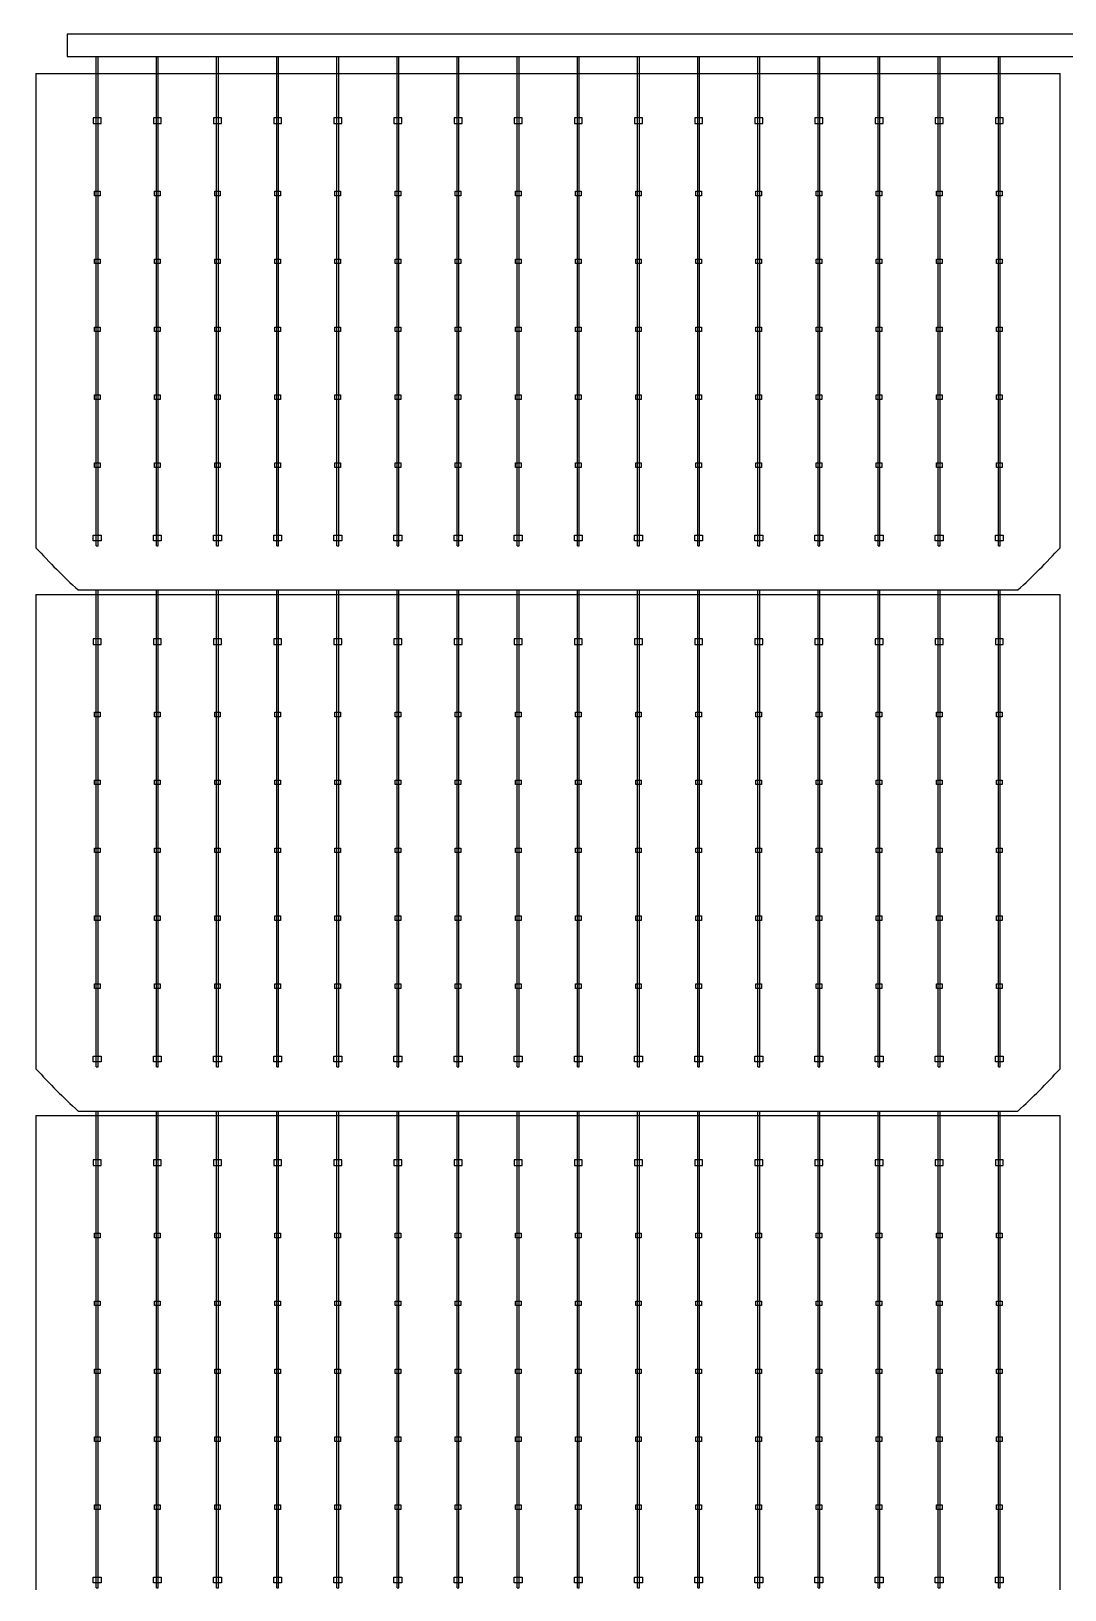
# Model space of a CAD drawing. Header units: millimetres. Extents: x 10297564 to 11610295, y -9287743 to -8409454.
# Drawn here: x 10669964 to 10671439, y -9190734 to -9188511 of the extents above; entities that cross this region are included whole.
import ezdxf

# ---------------------------------------------------------------- set-up
doc = ezdxf.new("R2010")
doc.units = ezdxf.units.MM
doc.header["$LTSCALE"] = 100
doc.layers.add('TEXTLINE', color=1, linetype='Continuous')

# ---------------------------------------------------------------- blocks, each defined once
blk = doc.blocks.new('635W')
for p, q in [((10686473.86, -10024273.24), (10686473.86, -10024186.24)), ((10686474.18, -10024273.24), (10686474.18, -10024186.24)), ((10686484.56, -10024273.24), (10686484.56, -10024186.24)), ((10686484.88, -10024273.24), (10686484.88, -10024186.24)), ((10686495.26, -10024273.24), (10686495.26, -10024186.24)), ((10686495.58, -10024273.24), (10686495.58, -10024186.24)), ((10686505.96, -10024273.24), (10686505.96, -10024186.24)), ((10686506.28, -10024273.24), (10686506.28, -10024186.24)), ((10686516.66, -10024273.24), (10686516.66, -10024186.24)), ((10686516.98, -10024273.24), (10686516.98, -10024186.24)), ((10686527.36, -10024273.24), (10686527.36, -10024186.24)), ((10686527.68, -10024273.24), (10686527.68, -10024186.24)), ((10686538.06, -10024273.24), (10686538.06, -10024186.24)), ((10686538.38, -10024273.24), (10686538.38, -10024186.24)), ((10686548.76, -10024273.24), (10686548.76, -10024186.24)), ((10686549.08, -10024273.24), (10686549.08, -10024186.24)), ((10686559.46, -10024273.24), (10686559.46, -10024186.24)), ((10686559.78, -10024273.24), (10686559.78, -10024186.24)), ((10686570.16, -10024273.24), (10686570.16, -10024186.24)), ((10686570.48, -10024273.24), (10686570.48, -10024186.24)), ((10686580.86, -10024273.24), (10686580.86, -10024186.24)), ((10686581.18, -10024273.24), (10686581.18, -10024186.24)), ((10686591.56, -10024273.24), (10686591.56, -10024186.24)), ((10686591.88, -10024273.24), (10686591.88, -10024186.24)), ((10686602.26, -10024273.24), (10686602.26, -10024186.24)), ((10686602.58, -10024273.24), (10686602.58, -10024186.24)), ((10686612.96, -10024273.24), (10686612.96, -10024186.24)), ((10686613.28, -10024273.24), (10686613.28, -10024186.24)), ((10686623.66, -10024273.24), (10686623.66, -10024186.24)), ((10686623.98, -10024273.24), (10686623.98, -10024186.24)), ((10686634.36, -10024273.24), (10686634.36, -10024186.24)), ((10686634.68, -10024273.24), (10686634.68, -10024186.24)), ((10686463.12, -10024189.24), (10686645.32, -10024189.24)), ((10686463.12, -10024281.91), (10686645.32, -10024281.91)), ((10686473.86, -10024365.91), (10686473.86, -10024281.11)), ((10686474.18, -10024365.91), (10686474.18, -10024281.11)), ((10686484.56, -10024365.91), (10686484.56, -10024281.11)), ((10686484.88, -10024365.91), (10686484.88, -10024281.11)), ((10686495.26, -10024365.91), (10686495.26, -10024281.11)), ((10686495.58, -10024365.91), (10686495.58, -10024281.11)), ((10686505.96, -10024365.91), (10686505.96, -10024281.11)), ((10686506.28, -10024365.91), (10686506.28, -10024281.11)), ((10686516.66, -10024365.91), (10686516.66, -10024281.11)), ((10686516.98, -10024365.91), (10686516.98, -10024281.11)), ((10686527.36, -10024365.91), (10686527.36, -10024281.11)), ((10686527.68, -10024365.91), (10686527.68, -10024281.11)), ((10686538.06, -10024365.91), (10686538.06, -10024281.11)), ((10686538.38, -10024365.91), (10686538.38, -10024281.11)), ((10686548.76, -10024365.91), (10686548.76, -10024281.11)), ((10686549.08, -10024365.91), (10686549.08, -10024281.11)), ((10686559.46, -10024365.91), (10686559.46, -10024281.11)), ((10686559.78, -10024365.91), (10686559.78, -10024281.11)), ((10686570.16, -10024365.91), (10686570.16, -10024281.11)), ((10686570.48, -10024365.91), (10686570.48, -10024281.11)), ((10686580.86, -10024365.91), (10686580.86, -10024281.11)), ((10686581.18, -10024365.91), (10686581.18, -10024281.11)), ((10686591.56, -10024365.91), (10686591.56, -10024281.11)), ((10686591.88, -10024365.91), (10686591.88, -10024281.11)), ((10686602.26, -10024365.91), (10686602.26, -10024281.11)), ((10686602.58, -10024365.91), (10686602.58, -10024281.11)), ((10686612.96, -10024365.91), (10686612.96, -10024281.11)), ((10686613.28, -10024365.91), (10686613.28, -10024281.11)), ((10686623.66, -10024365.91), (10686623.66, -10024281.11)), ((10686623.98, -10024365.91), (10686623.98, -10024281.11)), ((10686634.36, -10024365.91), (10686634.36, -10024281.11)), ((10686634.68, -10024365.91), (10686634.68, -10024281.11)), ((10686463.12, -10024374.59), (10686645.32, -10024374.59)), ((10686473.86, -10024458.59), (10686473.86, -10024373.78)), ((10686474.18, -10024458.59), (10686474.18, -10024373.78)), ((10686484.56, -10024458.59), (10686484.56, -10024373.78)), ((10686484.88, -10024458.59), (10686484.88, -10024373.78)), ((10686495.26, -10024458.59), (10686495.26, -10024373.78)), ((10686495.58, -10024458.59), (10686495.58, -10024373.78)), ((10686505.96, -10024458.59), (10686505.96, -10024373.78)), ((10686506.28, -10024458.59), (10686506.28, -10024373.78)), ((10686516.66, -10024458.59), (10686516.66, -10024373.78)), ((10686516.98, -10024458.59), (10686516.98, -10024373.78)), ((10686527.36, -10024458.59), (10686527.36, -10024373.78)), ((10686527.68, -10024458.59), (10686527.68, -10024373.78)), ((10686538.06, -10024458.59), (10686538.06, -10024373.78)), ((10686538.38, -10024458.59), (10686538.38, -10024373.78)), ((10686548.76, -10024458.59), (10686548.76, -10024373.78)), ((10686549.08, -10024458.59), (10686549.08, -10024373.78)), ((10686559.46, -10024458.59), (10686559.46, -10024373.78)), ((10686559.78, -10024458.59), (10686559.78, -10024373.78)), ((10686570.16, -10024458.59), (10686570.16, -10024373.78)), ((10686570.48, -10024458.59), (10686570.48, -10024373.78)), ((10686580.86, -10024458.59), (10686580.86, -10024373.78)), ((10686581.18, -10024458.59), (10686581.18, -10024373.78)), ((10686591.56, -10024458.59), (10686591.56, -10024373.78)), ((10686591.88, -10024458.59), (10686591.88, -10024373.78)), ((10686602.26, -10024458.59), (10686602.26, -10024373.78)), ((10686602.58, -10024458.59), (10686602.58, -10024373.78)), ((10686612.96, -10024458.59), (10686612.96, -10024373.78)), ((10686613.28, -10024458.59), (10686613.28, -10024373.78)), ((10686623.66, -10024458.59), (10686623.66, -10024373.78)), ((10686623.98, -10024458.59), (10686623.98, -10024373.78)), ((10686634.36, -10024458.59), (10686634.36, -10024373.78)), ((10686634.68, -10024458.59), (10686634.68, -10024373.78))]:
    blk.add_line(p, q)
for points in [[(10686823.67, -10024182.24), (10686468.67, -10024182.24), (10686468.67, -10024186.24), (10686823.67, -10024186.24)], [(10686474.72, -10024198.11), (10686474.72, -10024197.11), (10686473.32, -10024197.11), (10686473.32, -10024198.11)], [(10686485.42, -10024198.11), (10686485.42, -10024197.11), (10686484.02, -10024197.11), (10686484.02, -10024198.11)], [(10686496.12, -10024198.11), (10686496.12, -10024197.11), (10686494.72, -10024197.11), (10686494.72, -10024198.11)], [(10686506.82, -10024198.11), (10686506.82, -10024197.11), (10686505.42, -10024197.11), (10686505.42, -10024198.11)], [(10686517.52, -10024198.11), (10686517.52, -10024197.11), (10686516.12, -10024197.11), (10686516.12, -10024198.11)], [(10686528.22, -10024198.11), (10686528.22, -10024197.11), (10686526.82, -10024197.11), (10686526.82, -10024198.11)], [(10686538.92, -10024198.11), (10686538.92, -10024197.11), (10686537.52, -10024197.11), (10686537.52, -10024198.11)], [(10686549.62, -10024198.11), (10686549.62, -10024197.11), (10686548.22, -10024197.11), (10686548.22, -10024198.11)], [(10686560.32, -10024198.11), (10686560.32, -10024197.11), (10686558.92, -10024197.11), (10686558.92, -10024198.11)], [(10686571.02, -10024198.11), (10686571.02, -10024197.11), (10686569.62, -10024197.11), (10686569.62, -10024198.11)], [(10686581.72, -10024198.11), (10686581.72, -10024197.11), (10686580.32, -10024197.11), (10686580.32, -10024198.11)], [(10686592.42, -10024198.11), (10686592.42, -10024197.11), (10686591.02, -10024197.11), (10686591.02, -10024198.11)], [(10686603.12, -10024198.11), (10686603.12, -10024197.11), (10686601.72, -10024197.11), (10686601.72, -10024198.11)], [(10686613.82, -10024198.11), (10686613.82, -10024197.11), (10686612.42, -10024197.11), (10686612.42, -10024198.11)], [(10686624.52, -10024198.11), (10686624.52, -10024197.11), (10686623.12, -10024197.11), (10686623.12, -10024198.11)], [(10686635.22, -10024198.11), (10686635.22, -10024197.11), (10686633.82, -10024197.11), (10686633.82, -10024198.11)], [(10686473.52, -10024210.18), (10686474.52, -10024210.18), (10686474.52, -10024210.98), (10686473.52, -10024210.98)], [(10686484.22, -10024210.18), (10686485.22, -10024210.18), (10686485.22, -10024210.98), (10686484.22, -10024210.98)], [(10686494.92, -10024210.18), (10686495.92, -10024210.18), (10686495.92, -10024210.98), (10686494.92, -10024210.98)], [(10686505.62, -10024210.18), (10686506.62, -10024210.18), (10686506.62, -10024210.98), (10686505.62, -10024210.98)], [(10686516.32, -10024210.18), (10686517.32, -10024210.18), (10686517.32, -10024210.98), (10686516.32, -10024210.98)], [(10686527.02, -10024210.18), (10686528.02, -10024210.18), (10686528.02, -10024210.98), (10686527.02, -10024210.98)], [(10686537.72, -10024210.18), (10686538.72, -10024210.18), (10686538.72, -10024210.98), (10686537.72, -10024210.98)], [(10686548.42, -10024210.18), (10686549.42, -10024210.18), (10686549.42, -10024210.98), (10686548.42, -10024210.98)], [(10686559.12, -10024210.18), (10686560.12, -10024210.18), (10686560.12, -10024210.98), (10686559.12, -10024210.98)], [(10686569.82, -10024210.18), (10686570.82, -10024210.18), (10686570.82, -10024210.98), (10686569.82, -10024210.98)], [(10686580.52, -10024210.18), (10686581.52, -10024210.18), (10686581.52, -10024210.98), (10686580.52, -10024210.98)], [(10686591.22, -10024210.18), (10686592.22, -10024210.18), (10686592.22, -10024210.98), (10686591.22, -10024210.98)], [(10686601.92, -10024210.18), (10686602.92, -10024210.18), (10686602.92, -10024210.98), (10686601.92, -10024210.98)], [(10686612.62, -10024210.18), (10686613.62, -10024210.18), (10686613.62, -10024210.98), (10686612.62, -10024210.98)], [(10686623.32, -10024210.18), (10686624.32, -10024210.18), (10686624.32, -10024210.98), (10686623.32, -10024210.98)], [(10686634.02, -10024210.18), (10686635.02, -10024210.18), (10686635.02, -10024210.98), (10686634.02, -10024210.98)], [(10686473.52, -10024222.26), (10686474.52, -10024222.26), (10686474.52, -10024223.06), (10686473.52, -10024223.06)], [(10686484.22, -10024222.26), (10686485.22, -10024222.26), (10686485.22, -10024223.06), (10686484.22, -10024223.06)], [(10686494.92, -10024222.26), (10686495.92, -10024222.26), (10686495.92, -10024223.06), (10686494.92, -10024223.06)], [(10686505.62, -10024222.26), (10686506.62, -10024222.26), (10686506.62, -10024223.06), (10686505.62, -10024223.06)], [(10686516.32, -10024222.26), (10686517.32, -10024222.26), (10686517.32, -10024223.06), (10686516.32, -10024223.06)], [(10686527.02, -10024222.26), (10686528.02, -10024222.26), (10686528.02, -10024223.06), (10686527.02, -10024223.06)], [(10686537.72, -10024222.26), (10686538.72, -10024222.26), (10686538.72, -10024223.06), (10686537.72, -10024223.06)], [(10686548.42, -10024222.26), (10686549.42, -10024222.26), (10686549.42, -10024223.06), (10686548.42, -10024223.06)], [(10686559.12, -10024222.26), (10686560.12, -10024222.26), (10686560.12, -10024223.06), (10686559.12, -10024223.06)], [(10686569.82, -10024222.26), (10686570.82, -10024222.26), (10686570.82, -10024223.06), (10686569.82, -10024223.06)], [(10686580.52, -10024222.26), (10686581.52, -10024222.26), (10686581.52, -10024223.06), (10686580.52, -10024223.06)], [(10686591.22, -10024222.26), (10686592.22, -10024222.26), (10686592.22, -10024223.06), (10686591.22, -10024223.06)], [(10686601.92, -10024222.26), (10686602.92, -10024222.26), (10686602.92, -10024223.06), (10686601.92, -10024223.06)], [(10686612.62, -10024222.26), (10686613.62, -10024222.26), (10686613.62, -10024223.06), (10686612.62, -10024223.06)], [(10686623.32, -10024222.26), (10686624.32, -10024222.26), (10686624.32, -10024223.06), (10686623.32, -10024223.06)], [(10686634.02, -10024222.26), (10686635.02, -10024222.26), (10686635.02, -10024223.06), (10686634.02, -10024223.06)], [(10686473.52, -10024234.34), (10686474.52, -10024234.34), (10686474.52, -10024235.14), (10686473.52, -10024235.14)], [(10686484.22, -10024234.34), (10686485.22, -10024234.34), (10686485.22, -10024235.14), (10686484.22, -10024235.14)], [(10686494.92, -10024234.34), (10686495.92, -10024234.34), (10686495.92, -10024235.14), (10686494.92, -10024235.14)], [(10686505.62, -10024234.34), (10686506.62, -10024234.34), (10686506.62, -10024235.14), (10686505.62, -10024235.14)], [(10686516.32, -10024234.34), (10686517.32, -10024234.34), (10686517.32, -10024235.14), (10686516.32, -10024235.14)], [(10686527.02, -10024234.34), (10686528.02, -10024234.34), (10686528.02, -10024235.14), (10686527.02, -10024235.14)], [(10686537.72, -10024234.34), (10686538.72, -10024234.34), (10686538.72, -10024235.14), (10686537.72, -10024235.14)], [(10686548.42, -10024234.34), (10686549.42, -10024234.34), (10686549.42, -10024235.14), (10686548.42, -10024235.14)], [(10686559.12, -10024234.34), (10686560.12, -10024234.34), (10686560.12, -10024235.14), (10686559.12, -10024235.14)], [(10686569.82, -10024234.34), (10686570.82, -10024234.34), (10686570.82, -10024235.14), (10686569.82, -10024235.14)], [(10686580.52, -10024234.34), (10686581.52, -10024234.34), (10686581.52, -10024235.14), (10686580.52, -10024235.14)], [(10686591.22, -10024234.34), (10686592.22, -10024234.34), (10686592.22, -10024235.14), (10686591.22, -10024235.14)], [(10686601.92, -10024234.34), (10686602.92, -10024234.34), (10686602.92, -10024235.14), (10686601.92, -10024235.14)], [(10686612.62, -10024234.34), (10686613.62, -10024234.34), (10686613.62, -10024235.14), (10686612.62, -10024235.14)], [(10686623.32, -10024234.34), (10686624.32, -10024234.34), (10686624.32, -10024235.14), (10686623.32, -10024235.14)], [(10686634.02, -10024234.34), (10686635.02, -10024234.34), (10686635.02, -10024235.14), (10686634.02, -10024235.14)], [(10686473.52, -10024246.42), (10686474.52, -10024246.42), (10686474.52, -10024247.22), (10686473.52, -10024247.22)], [(10686484.22, -10024246.42), (10686485.22, -10024246.42), (10686485.22, -10024247.22), (10686484.22, -10024247.22)], [(10686494.92, -10024246.42), (10686495.92, -10024246.42), (10686495.92, -10024247.22), (10686494.92, -10024247.22)], [(10686505.62, -10024246.42), (10686506.62, -10024246.42), (10686506.62, -10024247.22), (10686505.62, -10024247.22)], [(10686516.32, -10024246.42), (10686517.32, -10024246.42), (10686517.32, -10024247.22), (10686516.32, -10024247.22)], [(10686527.02, -10024246.42), (10686528.02, -10024246.42), (10686528.02, -10024247.22), (10686527.02, -10024247.22)], [(10686537.72, -10024246.42), (10686538.72, -10024246.42), (10686538.72, -10024247.22), (10686537.72, -10024247.22)], [(10686548.42, -10024246.42), (10686549.42, -10024246.42), (10686549.42, -10024247.22), (10686548.42, -10024247.22)], [(10686559.12, -10024246.42), (10686560.12, -10024246.42), (10686560.12, -10024247.22), (10686559.12, -10024247.22)], [(10686569.82, -10024246.42), (10686570.82, -10024246.42), (10686570.82, -10024247.22), (10686569.82, -10024247.22)], [(10686580.52, -10024246.42), (10686581.52, -10024246.42), (10686581.52, -10024247.22), (10686580.52, -10024247.22)], [(10686591.22, -10024246.42), (10686592.22, -10024246.42), (10686592.22, -10024247.22), (10686591.22, -10024247.22)], [(10686601.92, -10024246.42), (10686602.92, -10024246.42), (10686602.92, -10024247.22), (10686601.92, -10024247.22)], [(10686612.62, -10024246.42), (10686613.62, -10024246.42), (10686613.62, -10024247.22), (10686612.62, -10024247.22)], [(10686623.32, -10024246.42), (10686624.32, -10024246.42), (10686624.32, -10024247.22), (10686623.32, -10024247.22)], [(10686634.02, -10024246.42), (10686635.02, -10024246.42), (10686635.02, -10024247.22), (10686634.02, -10024247.22)], [(10686473.52, -10024258.5), (10686474.52, -10024258.5), (10686474.52, -10024259.3), (10686473.52, -10024259.3)], [(10686484.22, -10024258.5), (10686485.22, -10024258.5), (10686485.22, -10024259.3), (10686484.22, -10024259.3)], [(10686494.92, -10024258.5), (10686495.92, -10024258.5), (10686495.92, -10024259.3), (10686494.92, -10024259.3)], [(10686505.62, -10024258.5), (10686506.62, -10024258.5), (10686506.62, -10024259.3), (10686505.62, -10024259.3)], [(10686516.32, -10024258.5), (10686517.32, -10024258.5), (10686517.32, -10024259.3), (10686516.32, -10024259.3)], [(10686527.02, -10024258.5), (10686528.02, -10024258.5), (10686528.02, -10024259.3), (10686527.02, -10024259.3)], [(10686537.72, -10024258.5), (10686538.72, -10024258.5), (10686538.72, -10024259.3), (10686537.72, -10024259.3)], [(10686548.42, -10024258.5), (10686549.42, -10024258.5), (10686549.42, -10024259.3), (10686548.42, -10024259.3)], [(10686559.12, -10024258.5), (10686560.12, -10024258.5), (10686560.12, -10024259.3), (10686559.12, -10024259.3)], [(10686569.82, -10024258.5), (10686570.82, -10024258.5), (10686570.82, -10024259.3), (10686569.82, -10024259.3)], [(10686580.52, -10024258.5), (10686581.52, -10024258.5), (10686581.52, -10024259.3), (10686580.52, -10024259.3)], [(10686591.22, -10024258.5), (10686592.22, -10024258.5), (10686592.22, -10024259.3), (10686591.22, -10024259.3)], [(10686601.92, -10024258.5), (10686602.92, -10024258.5), (10686602.92, -10024259.3), (10686601.92, -10024259.3)], [(10686612.62, -10024258.5), (10686613.62, -10024258.5), (10686613.62, -10024259.3), (10686612.62, -10024259.3)], [(10686623.32, -10024258.5), (10686624.32, -10024258.5), (10686624.32, -10024259.3), (10686623.32, -10024259.3)], [(10686634.02, -10024258.5), (10686635.02, -10024258.5), (10686635.02, -10024259.3), (10686634.02, -10024259.3)], [(10686474.72, -10024271.37), (10686474.72, -10024272.37), (10686473.32, -10024272.37), (10686473.32, -10024271.37)], [(10686485.42, -10024271.37), (10686485.42, -10024272.37), (10686484.02, -10024272.37), (10686484.02, -10024271.37)], [(10686496.12, -10024271.37), (10686496.12, -10024272.37), (10686494.72, -10024272.37), (10686494.72, -10024271.37)], [(10686506.82, -10024271.37), (10686506.82, -10024272.37), (10686505.42, -10024272.37), (10686505.42, -10024271.37)], [(10686517.52, -10024271.37), (10686517.52, -10024272.37), (10686516.12, -10024272.37), (10686516.12, -10024271.37)], [(10686528.22, -10024271.37), (10686528.22, -10024272.37), (10686526.82, -10024272.37), (10686526.82, -10024271.37)], [(10686538.92, -10024271.37), (10686538.92, -10024272.37), (10686537.52, -10024272.37), (10686537.52, -10024271.37)], [(10686549.62, -10024271.37), (10686549.62, -10024272.37), (10686548.22, -10024272.37), (10686548.22, -10024271.37)], [(10686560.32, -10024271.37), (10686560.32, -10024272.37), (10686558.92, -10024272.37), (10686558.92, -10024271.37)], [(10686571.02, -10024271.37), (10686571.02, -10024272.37), (10686569.62, -10024272.37), (10686569.62, -10024271.37)], [(10686581.72, -10024271.37), (10686581.72, -10024272.37), (10686580.32, -10024272.37), (10686580.32, -10024271.37)], [(10686592.42, -10024271.37), (10686592.42, -10024272.37), (10686591.02, -10024272.37), (10686591.02, -10024271.37)], [(10686603.12, -10024271.37), (10686603.12, -10024272.37), (10686601.72, -10024272.37), (10686601.72, -10024271.37)], [(10686613.82, -10024271.37), (10686613.82, -10024272.37), (10686612.42, -10024272.37), (10686612.42, -10024271.37)], [(10686624.52, -10024271.37), (10686624.52, -10024272.37), (10686623.12, -10024272.37), (10686623.12, -10024271.37)], [(10686635.22, -10024271.37), (10686635.22, -10024272.37), (10686633.82, -10024272.37), (10686633.82, -10024271.37)], [(10686474.72, -10024290.78), (10686474.72, -10024289.78), (10686473.32, -10024289.78), (10686473.32, -10024290.78)], [(10686485.42, -10024290.78), (10686485.42, -10024289.78), (10686484.02, -10024289.78), (10686484.02, -10024290.78)], [(10686496.12, -10024290.78), (10686496.12, -10024289.78), (10686494.72, -10024289.78), (10686494.72, -10024290.78)], [(10686506.82, -10024290.78), (10686506.82, -10024289.78), (10686505.42, -10024289.78), (10686505.42, -10024290.78)], [(10686517.52, -10024290.78), (10686517.52, -10024289.78), (10686516.12, -10024289.78), (10686516.12, -10024290.78)], [(10686528.22, -10024290.78), (10686528.22, -10024289.78), (10686526.82, -10024289.78), (10686526.82, -10024290.78)], [(10686538.92, -10024290.78), (10686538.92, -10024289.78), (10686537.52, -10024289.78), (10686537.52, -10024290.78)], [(10686549.62, -10024290.78), (10686549.62, -10024289.78), (10686548.22, -10024289.78), (10686548.22, -10024290.78)], [(10686560.32, -10024290.78), (10686560.32, -10024289.78), (10686558.92, -10024289.78), (10686558.92, -10024290.78)], [(10686571.02, -10024290.78), (10686571.02, -10024289.78), (10686569.62, -10024289.78), (10686569.62, -10024290.78)], [(10686581.72, -10024290.78), (10686581.72, -10024289.78), (10686580.32, -10024289.78), (10686580.32, -10024290.78)], [(10686592.42, -10024290.78), (10686592.42, -10024289.78), (10686591.02, -10024289.78), (10686591.02, -10024290.78)], [(10686603.12, -10024290.78), (10686603.12, -10024289.78), (10686601.72, -10024289.78), (10686601.72, -10024290.78)], [(10686613.82, -10024290.78), (10686613.82, -10024289.78), (10686612.42, -10024289.78), (10686612.42, -10024290.78)], [(10686624.52, -10024290.78), (10686624.52, -10024289.78), (10686623.12, -10024289.78), (10686623.12, -10024290.78)], [(10686635.22, -10024290.78), (10686635.22, -10024289.78), (10686633.82, -10024289.78), (10686633.82, -10024290.78)], [(10686473.52, -10024302.85), (10686474.52, -10024302.85), (10686474.52, -10024303.65), (10686473.52, -10024303.65)], [(10686484.22, -10024302.85), (10686485.22, -10024302.85), (10686485.22, -10024303.65), (10686484.22, -10024303.65)], [(10686494.92, -10024302.85), (10686495.92, -10024302.85), (10686495.92, -10024303.65), (10686494.92, -10024303.65)], [(10686505.62, -10024302.85), (10686506.62, -10024302.85), (10686506.62, -10024303.65), (10686505.62, -10024303.65)], [(10686516.32, -10024302.85), (10686517.32, -10024302.85), (10686517.32, -10024303.65), (10686516.32, -10024303.65)], [(10686527.02, -10024302.85), (10686528.02, -10024302.85), (10686528.02, -10024303.65), (10686527.02, -10024303.65)], [(10686537.72, -10024302.85), (10686538.72, -10024302.85), (10686538.72, -10024303.65), (10686537.72, -10024303.65)], [(10686548.42, -10024302.85), (10686549.42, -10024302.85), (10686549.42, -10024303.65), (10686548.42, -10024303.65)], [(10686559.12, -10024302.85), (10686560.12, -10024302.85), (10686560.12, -10024303.65), (10686559.12, -10024303.65)], [(10686569.82, -10024302.85), (10686570.82, -10024302.85), (10686570.82, -10024303.65), (10686569.82, -10024303.65)], [(10686580.52, -10024302.85), (10686581.52, -10024302.85), (10686581.52, -10024303.65), (10686580.52, -10024303.65)], [(10686591.22, -10024302.85), (10686592.22, -10024302.85), (10686592.22, -10024303.65), (10686591.22, -10024303.65)], [(10686601.92, -10024302.85), (10686602.92, -10024302.85), (10686602.92, -10024303.65), (10686601.92, -10024303.65)], [(10686612.62, -10024302.85), (10686613.62, -10024302.85), (10686613.62, -10024303.65), (10686612.62, -10024303.65)], [(10686623.32, -10024302.85), (10686624.32, -10024302.85), (10686624.32, -10024303.65), (10686623.32, -10024303.65)], [(10686634.02, -10024302.85), (10686635.02, -10024302.85), (10686635.02, -10024303.65), (10686634.02, -10024303.65)], [(10686473.52, -10024314.93), (10686474.52, -10024314.93), (10686474.52, -10024315.73), (10686473.52, -10024315.73)], [(10686484.22, -10024314.93), (10686485.22, -10024314.93), (10686485.22, -10024315.73), (10686484.22, -10024315.73)], [(10686494.92, -10024314.93), (10686495.92, -10024314.93), (10686495.92, -10024315.73), (10686494.92, -10024315.73)], [(10686505.62, -10024314.93), (10686506.62, -10024314.93), (10686506.62, -10024315.73), (10686505.62, -10024315.73)], [(10686516.32, -10024314.93), (10686517.32, -10024314.93), (10686517.32, -10024315.73), (10686516.32, -10024315.73)], [(10686527.02, -10024314.93), (10686528.02, -10024314.93), (10686528.02, -10024315.73), (10686527.02, -10024315.73)], [(10686537.72, -10024314.93), (10686538.72, -10024314.93), (10686538.72, -10024315.73), (10686537.72, -10024315.73)], [(10686548.42, -10024314.93), (10686549.42, -10024314.93), (10686549.42, -10024315.73), (10686548.42, -10024315.73)], [(10686559.12, -10024314.93), (10686560.12, -10024314.93), (10686560.12, -10024315.73), (10686559.12, -10024315.73)], [(10686569.82, -10024314.93), (10686570.82, -10024314.93), (10686570.82, -10024315.73), (10686569.82, -10024315.73)], [(10686580.52, -10024314.93), (10686581.52, -10024314.93), (10686581.52, -10024315.73), (10686580.52, -10024315.73)], [(10686591.22, -10024314.93), (10686592.22, -10024314.93), (10686592.22, -10024315.73), (10686591.22, -10024315.73)], [(10686601.92, -10024314.93), (10686602.92, -10024314.93), (10686602.92, -10024315.73), (10686601.92, -10024315.73)], [(10686612.62, -10024314.93), (10686613.62, -10024314.93), (10686613.62, -10024315.73), (10686612.62, -10024315.73)], [(10686623.32, -10024314.93), (10686624.32, -10024314.93), (10686624.32, -10024315.73), (10686623.32, -10024315.73)], [(10686634.02, -10024314.93), (10686635.02, -10024314.93), (10686635.02, -10024315.73), (10686634.02, -10024315.73)], [(10686473.52, -10024327.01), (10686474.52, -10024327.01), (10686474.52, -10024327.81), (10686473.52, -10024327.81)], [(10686484.22, -10024327.01), (10686485.22, -10024327.01), (10686485.22, -10024327.81), (10686484.22, -10024327.81)], [(10686494.92, -10024327.01), (10686495.92, -10024327.01), (10686495.92, -10024327.81), (10686494.92, -10024327.81)], [(10686505.62, -10024327.01), (10686506.62, -10024327.01), (10686506.62, -10024327.81), (10686505.62, -10024327.81)], [(10686516.32, -10024327.01), (10686517.32, -10024327.01), (10686517.32, -10024327.81), (10686516.32, -10024327.81)], [(10686527.02, -10024327.01), (10686528.02, -10024327.01), (10686528.02, -10024327.81), (10686527.02, -10024327.81)], [(10686537.72, -10024327.01), (10686538.72, -10024327.01), (10686538.72, -10024327.81), (10686537.72, -10024327.81)], [(10686548.42, -10024327.01), (10686549.42, -10024327.01), (10686549.42, -10024327.81), (10686548.42, -10024327.81)], [(10686559.12, -10024327.01), (10686560.12, -10024327.01), (10686560.12, -10024327.81), (10686559.12, -10024327.81)], [(10686569.82, -10024327.01), (10686570.82, -10024327.01), (10686570.82, -10024327.81), (10686569.82, -10024327.81)], [(10686580.52, -10024327.01), (10686581.52, -10024327.01), (10686581.52, -10024327.81), (10686580.52, -10024327.81)], [(10686591.22, -10024327.01), (10686592.22, -10024327.01), (10686592.22, -10024327.81), (10686591.22, -10024327.81)], [(10686601.92, -10024327.01), (10686602.92, -10024327.01), (10686602.92, -10024327.81), (10686601.92, -10024327.81)], [(10686612.62, -10024327.01), (10686613.62, -10024327.01), (10686613.62, -10024327.81), (10686612.62, -10024327.81)], [(10686623.32, -10024327.01), (10686624.32, -10024327.01), (10686624.32, -10024327.81), (10686623.32, -10024327.81)], [(10686634.02, -10024327.01), (10686635.02, -10024327.01), (10686635.02, -10024327.81), (10686634.02, -10024327.81)], [(10686473.52, -10024339.09), (10686474.52, -10024339.09), (10686474.52, -10024339.89), (10686473.52, -10024339.89)], [(10686484.22, -10024339.09), (10686485.22, -10024339.09), (10686485.22, -10024339.89), (10686484.22, -10024339.89)], [(10686494.92, -10024339.09), (10686495.92, -10024339.09), (10686495.92, -10024339.89), (10686494.92, -10024339.89)], [(10686505.62, -10024339.09), (10686506.62, -10024339.09), (10686506.62, -10024339.89), (10686505.62, -10024339.89)], [(10686516.32, -10024339.09), (10686517.32, -10024339.09), (10686517.32, -10024339.89), (10686516.32, -10024339.89)], [(10686527.02, -10024339.09), (10686528.02, -10024339.09), (10686528.02, -10024339.89), (10686527.02, -10024339.89)], [(10686537.72, -10024339.09), (10686538.72, -10024339.09), (10686538.72, -10024339.89), (10686537.72, -10024339.89)], [(10686548.42, -10024339.09), (10686549.42, -10024339.09), (10686549.42, -10024339.89), (10686548.42, -10024339.89)], [(10686559.12, -10024339.09), (10686560.12, -10024339.09), (10686560.12, -10024339.89), (10686559.12, -10024339.89)], [(10686569.82, -10024339.09), (10686570.82, -10024339.09), (10686570.82, -10024339.89), (10686569.82, -10024339.89)], [(10686580.52, -10024339.09), (10686581.52, -10024339.09), (10686581.52, -10024339.89), (10686580.52, -10024339.89)], [(10686591.22, -10024339.09), (10686592.22, -10024339.09), (10686592.22, -10024339.89), (10686591.22, -10024339.89)], [(10686601.92, -10024339.09), (10686602.92, -10024339.09), (10686602.92, -10024339.89), (10686601.92, -10024339.89)], [(10686612.62, -10024339.09), (10686613.62, -10024339.09), (10686613.62, -10024339.89), (10686612.62, -10024339.89)], [(10686623.32, -10024339.09), (10686624.32, -10024339.09), (10686624.32, -10024339.89), (10686623.32, -10024339.89)], [(10686634.02, -10024339.09), (10686635.02, -10024339.09), (10686635.02, -10024339.89), (10686634.02, -10024339.89)], [(10686473.52, -10024351.17), (10686474.52, -10024351.17), (10686474.52, -10024351.97), (10686473.52, -10024351.97)], [(10686484.22, -10024351.17), (10686485.22, -10024351.17), (10686485.22, -10024351.97), (10686484.22, -10024351.97)], [(10686494.92, -10024351.17), (10686495.92, -10024351.17), (10686495.92, -10024351.97), (10686494.92, -10024351.97)], [(10686505.62, -10024351.17), (10686506.62, -10024351.17), (10686506.62, -10024351.97), (10686505.62, -10024351.97)], [(10686516.32, -10024351.17), (10686517.32, -10024351.17), (10686517.32, -10024351.97), (10686516.32, -10024351.97)], [(10686527.02, -10024351.17), (10686528.02, -10024351.17), (10686528.02, -10024351.97), (10686527.02, -10024351.97)], [(10686537.72, -10024351.17), (10686538.72, -10024351.17), (10686538.72, -10024351.97), (10686537.72, -10024351.97)], [(10686548.42, -10024351.17), (10686549.42, -10024351.17), (10686549.42, -10024351.97), (10686548.42, -10024351.97)], [(10686559.12, -10024351.17), (10686560.12, -10024351.17), (10686560.12, -10024351.97), (10686559.12, -10024351.97)], [(10686569.82, -10024351.17), (10686570.82, -10024351.17), (10686570.82, -10024351.97), (10686569.82, -10024351.97)], [(10686580.52, -10024351.17), (10686581.52, -10024351.17), (10686581.52, -10024351.97), (10686580.52, -10024351.97)], [(10686591.22, -10024351.17), (10686592.22, -10024351.17), (10686592.22, -10024351.97), (10686591.22, -10024351.97)], [(10686601.92, -10024351.17), (10686602.92, -10024351.17), (10686602.92, -10024351.97), (10686601.92, -10024351.97)], [(10686612.62, -10024351.17), (10686613.62, -10024351.17), (10686613.62, -10024351.97), (10686612.62, -10024351.97)], [(10686623.32, -10024351.17), (10686624.32, -10024351.17), (10686624.32, -10024351.97), (10686623.32, -10024351.97)], [(10686634.02, -10024351.17), (10686635.02, -10024351.17), (10686635.02, -10024351.97), (10686634.02, -10024351.97)], [(10686474.72, -10024364.04), (10686474.72, -10024365.04), (10686473.32, -10024365.04), (10686473.32, -10024364.04)], [(10686485.42, -10024364.04), (10686485.42, -10024365.04), (10686484.02, -10024365.04), (10686484.02, -10024364.04)], [(10686496.12, -10024364.04), (10686496.12, -10024365.04), (10686494.72, -10024365.04), (10686494.72, -10024364.04)], [(10686506.82, -10024364.04), (10686506.82, -10024365.04), (10686505.42, -10024365.04), (10686505.42, -10024364.04)], [(10686517.52, -10024364.04), (10686517.52, -10024365.04), (10686516.12, -10024365.04), (10686516.12, -10024364.04)], [(10686528.22, -10024364.04), (10686528.22, -10024365.04), (10686526.82, -10024365.04), (10686526.82, -10024364.04)], [(10686538.92, -10024364.04), (10686538.92, -10024365.04), (10686537.52, -10024365.04), (10686537.52, -10024364.04)], [(10686549.62, -10024364.04), (10686549.62, -10024365.04), (10686548.22, -10024365.04), (10686548.22, -10024364.04)], [(10686560.32, -10024364.04), (10686560.32, -10024365.04), (10686558.92, -10024365.04), (10686558.92, -10024364.04)], [(10686571.02, -10024364.04), (10686571.02, -10024365.04), (10686569.62, -10024365.04), (10686569.62, -10024364.04)], [(10686581.72, -10024364.04), (10686581.72, -10024365.04), (10686580.32, -10024365.04), (10686580.32, -10024364.04)], [(10686592.42, -10024364.04), (10686592.42, -10024365.04), (10686591.02, -10024365.04), (10686591.02, -10024364.04)], [(10686603.12, -10024364.04), (10686603.12, -10024365.04), (10686601.72, -10024365.04), (10686601.72, -10024364.04)], [(10686613.82, -10024364.04), (10686613.82, -10024365.04), (10686612.42, -10024365.04), (10686612.42, -10024364.04)], [(10686624.52, -10024364.04), (10686624.52, -10024365.04), (10686623.12, -10024365.04), (10686623.12, -10024364.04)], [(10686635.22, -10024364.04), (10686635.22, -10024365.04), (10686633.82, -10024365.04), (10686633.82, -10024364.04)], [(10686474.72, -10024383.46), (10686474.72, -10024382.46), (10686473.32, -10024382.46), (10686473.32, -10024383.46)], [(10686485.42, -10024383.46), (10686485.42, -10024382.46), (10686484.02, -10024382.46), (10686484.02, -10024383.46)], [(10686496.12, -10024383.46), (10686496.12, -10024382.46), (10686494.72, -10024382.46), (10686494.72, -10024383.46)], [(10686506.82, -10024383.46), (10686506.82, -10024382.46), (10686505.42, -10024382.46), (10686505.42, -10024383.46)], [(10686517.52, -10024383.46), (10686517.52, -10024382.46), (10686516.12, -10024382.46), (10686516.12, -10024383.46)], [(10686528.22, -10024383.46), (10686528.22, -10024382.46), (10686526.82, -10024382.46), (10686526.82, -10024383.46)], [(10686538.92, -10024383.46), (10686538.92, -10024382.46), (10686537.52, -10024382.46), (10686537.52, -10024383.46)], [(10686549.62, -10024383.46), (10686549.62, -10024382.46), (10686548.22, -10024382.46), (10686548.22, -10024383.46)], [(10686560.32, -10024383.46), (10686560.32, -10024382.46), (10686558.92, -10024382.46), (10686558.92, -10024383.46)], [(10686571.02, -10024383.46), (10686571.02, -10024382.46), (10686569.62, -10024382.46), (10686569.62, -10024383.46)], [(10686581.72, -10024383.46), (10686581.72, -10024382.46), (10686580.32, -10024382.46), (10686580.32, -10024383.46)], [(10686592.42, -10024383.46), (10686592.42, -10024382.46), (10686591.02, -10024382.46), (10686591.02, -10024383.46)], [(10686603.12, -10024383.46), (10686603.12, -10024382.46), (10686601.72, -10024382.46), (10686601.72, -10024383.46)], [(10686613.82, -10024383.46), (10686613.82, -10024382.46), (10686612.42, -10024382.46), (10686612.42, -10024383.46)], [(10686624.52, -10024383.46), (10686624.52, -10024382.46), (10686623.12, -10024382.46), (10686623.12, -10024383.46)], [(10686635.22, -10024383.46), (10686635.22, -10024382.46), (10686633.82, -10024382.46), (10686633.82, -10024383.46)], [(10686473.52, -10024395.53), (10686474.52, -10024395.53), (10686474.52, -10024396.33), (10686473.52, -10024396.33)], [(10686484.22, -10024395.53), (10686485.22, -10024395.53), (10686485.22, -10024396.33), (10686484.22, -10024396.33)], [(10686494.92, -10024395.53), (10686495.92, -10024395.53), (10686495.92, -10024396.33), (10686494.92, -10024396.33)], [(10686505.62, -10024395.53), (10686506.62, -10024395.53), (10686506.62, -10024396.33), (10686505.62, -10024396.33)], [(10686516.32, -10024395.53), (10686517.32, -10024395.53), (10686517.32, -10024396.33), (10686516.32, -10024396.33)], [(10686527.02, -10024395.53), (10686528.02, -10024395.53), (10686528.02, -10024396.33), (10686527.02, -10024396.33)], [(10686537.72, -10024395.53), (10686538.72, -10024395.53), (10686538.72, -10024396.33), (10686537.72, -10024396.33)], [(10686548.42, -10024395.53), (10686549.42, -10024395.53), (10686549.42, -10024396.33), (10686548.42, -10024396.33)], [(10686559.12, -10024395.53), (10686560.12, -10024395.53), (10686560.12, -10024396.33), (10686559.12, -10024396.33)], [(10686569.82, -10024395.53), (10686570.82, -10024395.53), (10686570.82, -10024396.33), (10686569.82, -10024396.33)], [(10686580.52, -10024395.53), (10686581.52, -10024395.53), (10686581.52, -10024396.33), (10686580.52, -10024396.33)], [(10686591.22, -10024395.53), (10686592.22, -10024395.53), (10686592.22, -10024396.33), (10686591.22, -10024396.33)], [(10686601.92, -10024395.53), (10686602.92, -10024395.53), (10686602.92, -10024396.33), (10686601.92, -10024396.33)], [(10686612.62, -10024395.53), (10686613.62, -10024395.53), (10686613.62, -10024396.33), (10686612.62, -10024396.33)], [(10686623.32, -10024395.53), (10686624.32, -10024395.53), (10686624.32, -10024396.33), (10686623.32, -10024396.33)], [(10686634.02, -10024395.53), (10686635.02, -10024395.53), (10686635.02, -10024396.33), (10686634.02, -10024396.33)], [(10686473.52, -10024407.61), (10686474.52, -10024407.61), (10686474.52, -10024408.41), (10686473.52, -10024408.41)], [(10686484.22, -10024407.61), (10686485.22, -10024407.61), (10686485.22, -10024408.41), (10686484.22, -10024408.41)], [(10686494.92, -10024407.61), (10686495.92, -10024407.61), (10686495.92, -10024408.41), (10686494.92, -10024408.41)], [(10686505.62, -10024407.61), (10686506.62, -10024407.61), (10686506.62, -10024408.41), (10686505.62, -10024408.41)], [(10686516.32, -10024407.61), (10686517.32, -10024407.61), (10686517.32, -10024408.41), (10686516.32, -10024408.41)], [(10686527.02, -10024407.61), (10686528.02, -10024407.61), (10686528.02, -10024408.41), (10686527.02, -10024408.41)], [(10686537.72, -10024407.61), (10686538.72, -10024407.61), (10686538.72, -10024408.41), (10686537.72, -10024408.41)], [(10686548.42, -10024407.61), (10686549.42, -10024407.61), (10686549.42, -10024408.41), (10686548.42, -10024408.41)], [(10686559.12, -10024407.61), (10686560.12, -10024407.61), (10686560.12, -10024408.41), (10686559.12, -10024408.41)], [(10686569.82, -10024407.61), (10686570.82, -10024407.61), (10686570.82, -10024408.41), (10686569.82, -10024408.41)], [(10686580.52, -10024407.61), (10686581.52, -10024407.61), (10686581.52, -10024408.41), (10686580.52, -10024408.41)], [(10686591.22, -10024407.61), (10686592.22, -10024407.61), (10686592.22, -10024408.41), (10686591.22, -10024408.41)], [(10686601.92, -10024407.61), (10686602.92, -10024407.61), (10686602.92, -10024408.41), (10686601.92, -10024408.41)], [(10686612.62, -10024407.61), (10686613.62, -10024407.61), (10686613.62, -10024408.41), (10686612.62, -10024408.41)], [(10686623.32, -10024407.61), (10686624.32, -10024407.61), (10686624.32, -10024408.41), (10686623.32, -10024408.41)], [(10686634.02, -10024407.61), (10686635.02, -10024407.61), (10686635.02, -10024408.41), (10686634.02, -10024408.41)], [(10686473.52, -10024419.69), (10686474.52, -10024419.69), (10686474.52, -10024420.49), (10686473.52, -10024420.49)], [(10686484.22, -10024419.69), (10686485.22, -10024419.69), (10686485.22, -10024420.49), (10686484.22, -10024420.49)], [(10686494.92, -10024419.69), (10686495.92, -10024419.69), (10686495.92, -10024420.49), (10686494.92, -10024420.49)], [(10686505.62, -10024419.69), (10686506.62, -10024419.69), (10686506.62, -10024420.49), (10686505.62, -10024420.49)], [(10686516.32, -10024419.69), (10686517.32, -10024419.69), (10686517.32, -10024420.49), (10686516.32, -10024420.49)], [(10686527.02, -10024419.69), (10686528.02, -10024419.69), (10686528.02, -10024420.49), (10686527.02, -10024420.49)], [(10686537.72, -10024419.69), (10686538.72, -10024419.69), (10686538.72, -10024420.49), (10686537.72, -10024420.49)], [(10686548.42, -10024419.69), (10686549.42, -10024419.69), (10686549.42, -10024420.49), (10686548.42, -10024420.49)], [(10686559.12, -10024419.69), (10686560.12, -10024419.69), (10686560.12, -10024420.49), (10686559.12, -10024420.49)], [(10686569.82, -10024419.69), (10686570.82, -10024419.69), (10686570.82, -10024420.49), (10686569.82, -10024420.49)], [(10686580.52, -10024419.69), (10686581.52, -10024419.69), (10686581.52, -10024420.49), (10686580.52, -10024420.49)], [(10686591.22, -10024419.69), (10686592.22, -10024419.69), (10686592.22, -10024420.49), (10686591.22, -10024420.49)], [(10686601.92, -10024419.69), (10686602.92, -10024419.69), (10686602.92, -10024420.49), (10686601.92, -10024420.49)], [(10686612.62, -10024419.69), (10686613.62, -10024419.69), (10686613.62, -10024420.49), (10686612.62, -10024420.49)], [(10686623.32, -10024419.69), (10686624.32, -10024419.69), (10686624.32, -10024420.49), (10686623.32, -10024420.49)], [(10686634.02, -10024419.69), (10686635.02, -10024419.69), (10686635.02, -10024420.49), (10686634.02, -10024420.49)], [(10686473.52, -10024431.77), (10686474.52, -10024431.77), (10686474.52, -10024432.57), (10686473.52, -10024432.57)], [(10686484.22, -10024431.77), (10686485.22, -10024431.77), (10686485.22, -10024432.57), (10686484.22, -10024432.57)], [(10686494.92, -10024431.77), (10686495.92, -10024431.77), (10686495.92, -10024432.57), (10686494.92, -10024432.57)], [(10686505.62, -10024431.77), (10686506.62, -10024431.77), (10686506.62, -10024432.57), (10686505.62, -10024432.57)], [(10686516.32, -10024431.77), (10686517.32, -10024431.77), (10686517.32, -10024432.57), (10686516.32, -10024432.57)], [(10686527.02, -10024431.77), (10686528.02, -10024431.77), (10686528.02, -10024432.57), (10686527.02, -10024432.57)], [(10686537.72, -10024431.77), (10686538.72, -10024431.77), (10686538.72, -10024432.57), (10686537.72, -10024432.57)], [(10686548.42, -10024431.77), (10686549.42, -10024431.77), (10686549.42, -10024432.57), (10686548.42, -10024432.57)], [(10686559.12, -10024431.77), (10686560.12, -10024431.77), (10686560.12, -10024432.57), (10686559.12, -10024432.57)], [(10686569.82, -10024431.77), (10686570.82, -10024431.77), (10686570.82, -10024432.57), (10686569.82, -10024432.57)], [(10686580.52, -10024431.77), (10686581.52, -10024431.77), (10686581.52, -10024432.57), (10686580.52, -10024432.57)], [(10686591.22, -10024431.77), (10686592.22, -10024431.77), (10686592.22, -10024432.57), (10686591.22, -10024432.57)], [(10686601.92, -10024431.77), (10686602.92, -10024431.77), (10686602.92, -10024432.57), (10686601.92, -10024432.57)], [(10686612.62, -10024431.77), (10686613.62, -10024431.77), (10686613.62, -10024432.57), (10686612.62, -10024432.57)], [(10686623.32, -10024431.77), (10686624.32, -10024431.77), (10686624.32, -10024432.57), (10686623.32, -10024432.57)], [(10686634.02, -10024431.77), (10686635.02, -10024431.77), (10686635.02, -10024432.57), (10686634.02, -10024432.57)], [(10686473.52, -10024443.85), (10686474.52, -10024443.85), (10686474.52, -10024444.65), (10686473.52, -10024444.65)], [(10686484.22, -10024443.85), (10686485.22, -10024443.85), (10686485.22, -10024444.65), (10686484.22, -10024444.65)], [(10686494.92, -10024443.85), (10686495.92, -10024443.85), (10686495.92, -10024444.65), (10686494.92, -10024444.65)], [(10686505.62, -10024443.85), (10686506.62, -10024443.85), (10686506.62, -10024444.65), (10686505.62, -10024444.65)], [(10686516.32, -10024443.85), (10686517.32, -10024443.85), (10686517.32, -10024444.65), (10686516.32, -10024444.65)], [(10686527.02, -10024443.85), (10686528.02, -10024443.85), (10686528.02, -10024444.65), (10686527.02, -10024444.65)], [(10686537.72, -10024443.85), (10686538.72, -10024443.85), (10686538.72, -10024444.65), (10686537.72, -10024444.65)], [(10686548.42, -10024443.85), (10686549.42, -10024443.85), (10686549.42, -10024444.65), (10686548.42, -10024444.65)], [(10686559.12, -10024443.85), (10686560.12, -10024443.85), (10686560.12, -10024444.65), (10686559.12, -10024444.65)], [(10686569.82, -10024443.85), (10686570.82, -10024443.85), (10686570.82, -10024444.65), (10686569.82, -10024444.65)], [(10686580.52, -10024443.85), (10686581.52, -10024443.85), (10686581.52, -10024444.65), (10686580.52, -10024444.65)], [(10686591.22, -10024443.85), (10686592.22, -10024443.85), (10686592.22, -10024444.65), (10686591.22, -10024444.65)], [(10686601.92, -10024443.85), (10686602.92, -10024443.85), (10686602.92, -10024444.65), (10686601.92, -10024444.65)], [(10686612.62, -10024443.85), (10686613.62, -10024443.85), (10686613.62, -10024444.65), (10686612.62, -10024444.65)], [(10686623.32, -10024443.85), (10686624.32, -10024443.85), (10686624.32, -10024444.65), (10686623.32, -10024444.65)], [(10686634.02, -10024443.85), (10686635.02, -10024443.85), (10686635.02, -10024444.65), (10686634.02, -10024444.65)], [(10686474.72, -10024456.72), (10686474.72, -10024457.72), (10686473.32, -10024457.72), (10686473.32, -10024456.72)], [(10686485.42, -10024456.72), (10686485.42, -10024457.72), (10686484.02, -10024457.72), (10686484.02, -10024456.72)], [(10686496.12, -10024456.72), (10686496.12, -10024457.72), (10686494.72, -10024457.72), (10686494.72, -10024456.72)], [(10686506.82, -10024456.72), (10686506.82, -10024457.72), (10686505.42, -10024457.72), (10686505.42, -10024456.72)], [(10686517.52, -10024456.72), (10686517.52, -10024457.72), (10686516.12, -10024457.72), (10686516.12, -10024456.72)], [(10686528.22, -10024456.72), (10686528.22, -10024457.72), (10686526.82, -10024457.72), (10686526.82, -10024456.72)], [(10686538.92, -10024456.72), (10686538.92, -10024457.72), (10686537.52, -10024457.72), (10686537.52, -10024456.72)], [(10686549.62, -10024456.72), (10686549.62, -10024457.72), (10686548.22, -10024457.72), (10686548.22, -10024456.72)], [(10686560.32, -10024456.72), (10686560.32, -10024457.72), (10686558.92, -10024457.72), (10686558.92, -10024456.72)], [(10686571.02, -10024456.72), (10686571.02, -10024457.72), (10686569.62, -10024457.72), (10686569.62, -10024456.72)], [(10686581.72, -10024456.72), (10686581.72, -10024457.72), (10686580.32, -10024457.72), (10686580.32, -10024456.72)], [(10686592.42, -10024456.72), (10686592.42, -10024457.72), (10686591.02, -10024457.72), (10686591.02, -10024456.72)], [(10686603.12, -10024456.72), (10686603.12, -10024457.72), (10686601.72, -10024457.72), (10686601.72, -10024456.72)], [(10686613.82, -10024456.72), (10686613.82, -10024457.72), (10686612.42, -10024457.72), (10686612.42, -10024456.72)], [(10686624.52, -10024456.72), (10686624.52, -10024457.72), (10686623.12, -10024457.72), (10686623.12, -10024456.72)], [(10686635.22, -10024456.72), (10686635.22, -10024457.72), (10686633.82, -10024457.72), (10686633.82, -10024456.72)]]:
    blk.add_lwpolyline(points, close=True)
for points in [[(10686463.12, -10024189.24), (10686463.12, -10024273.61)], [(10686645.32, -10024273.61), (10686645.32, -10024189.24)], [(10686473.86, -10024273.24), (10686474.18, -10024273.24)], [(10686484.56, -10024273.24), (10686484.88, -10024273.24)], [(10686495.26, -10024273.24), (10686495.58, -10024273.24)], [(10686505.96, -10024273.24), (10686506.28, -10024273.24)], [(10686516.66, -10024273.24), (10686516.98, -10024273.24)], [(10686527.36, -10024273.24), (10686527.68, -10024273.24)], [(10686538.06, -10024273.24), (10686538.38, -10024273.24)], [(10686548.76, -10024273.24), (10686549.08, -10024273.24)], [(10686559.46, -10024273.24), (10686559.78, -10024273.24)], [(10686570.16, -10024273.24), (10686570.48, -10024273.24)], [(10686580.86, -10024273.24), (10686581.18, -10024273.24)], [(10686591.56, -10024273.24), (10686591.88, -10024273.24)], [(10686602.26, -10024273.24), (10686602.58, -10024273.24)], [(10686612.96, -10024273.24), (10686613.28, -10024273.24)], [(10686623.66, -10024273.24), (10686623.98, -10024273.24)], [(10686634.36, -10024273.24), (10686634.68, -10024273.24)], [(10686463.12, -10024281.91), (10686463.12, -10024366.28)], [(10686470.63, -10024281.11), (10686637.82, -10024281.11)], [(10686645.32, -10024366.28), (10686645.32, -10024281.91)], [(10686473.86, -10024365.91), (10686474.18, -10024365.91)], [(10686484.56, -10024365.91), (10686484.88, -10024365.91)], [(10686495.26, -10024365.91), (10686495.58, -10024365.91)], [(10686505.96, -10024365.91), (10686506.28, -10024365.91)], [(10686516.66, -10024365.91), (10686516.98, -10024365.91)], [(10686527.36, -10024365.91), (10686527.68, -10024365.91)], [(10686538.06, -10024365.91), (10686538.38, -10024365.91)], [(10686548.76, -10024365.91), (10686549.08, -10024365.91)], [(10686559.46, -10024365.91), (10686559.78, -10024365.91)], [(10686570.16, -10024365.91), (10686570.48, -10024365.91)], [(10686580.86, -10024365.91), (10686581.18, -10024365.91)], [(10686591.56, -10024365.91), (10686591.88, -10024365.91)], [(10686602.26, -10024365.91), (10686602.58, -10024365.91)], [(10686612.96, -10024365.91), (10686613.28, -10024365.91)], [(10686623.66, -10024365.91), (10686623.98, -10024365.91)], [(10686634.36, -10024365.91), (10686634.68, -10024365.91)], [(10686463.12, -10024374.59), (10686463.12, -10024458.96)], [(10686470.63, -10024373.79), (10686637.82, -10024373.79)], [(10686645.32, -10024458.96), (10686645.32, -10024374.59)], [(10686473.86, -10024458.59), (10686474.18, -10024458.59)], [(10686484.56, -10024458.59), (10686484.88, -10024458.59)], [(10686495.26, -10024458.59), (10686495.58, -10024458.59)], [(10686505.96, -10024458.59), (10686506.28, -10024458.59)], [(10686516.66, -10024458.59), (10686516.98, -10024458.59)], [(10686527.36, -10024458.59), (10686527.68, -10024458.59)], [(10686538.06, -10024458.59), (10686538.38, -10024458.59)], [(10686548.76, -10024458.59), (10686549.08, -10024458.59)], [(10686559.46, -10024458.59), (10686559.78, -10024458.59)], [(10686570.16, -10024458.59), (10686570.48, -10024458.59)], [(10686580.86, -10024458.59), (10686581.18, -10024458.59)], [(10686591.56, -10024458.59), (10686591.88, -10024458.59)], [(10686602.26, -10024458.59), (10686602.58, -10024458.59)], [(10686612.96, -10024458.59), (10686613.28, -10024458.59)], [(10686623.66, -10024458.59), (10686623.98, -10024458.59)], [(10686634.36, -10024458.59), (10686634.68, -10024458.59)]]:
    blk.add_lwpolyline(points)
for centre, start, end in [((10686554.12, -10024190.11), 222.5369, 227.4631), ((10686554.32, -10024190.11), 312.5369, 317.4631), ((10686554.12, -10024282.79), 222.5369, 227.4631), ((10686554.32, -10024282.79), 312.5369, 317.4631)]:
    blk.add_arc(centre, 123.5, start, end)

msp = doc.modelspace()

# ---------------------------------------------------------------- wipeouts: each hides what was drawn before it
at = {"linetype": 'ByBlock'}
msp.add_wipeout([(10661157.3, -9184124), (10708842.1, -9184124), (10708842.1, -9214922.7), (10661157.3, -9214922.7)], dxfattribs=at).dxf.layer = 'TEXTLINE'

# ---------------------------------------------------------------- next in the draw order: block references
at = {"linetype": 'Continuous', "xscale": 8.019360487611644, "yscale": 8.019360487611644, "zscale": 8.019360487611644}
msp.add_blockref('635W', (-75028629, 71199016.2), dxfattribs=at)

doc.saveas('drawing.dxf')
